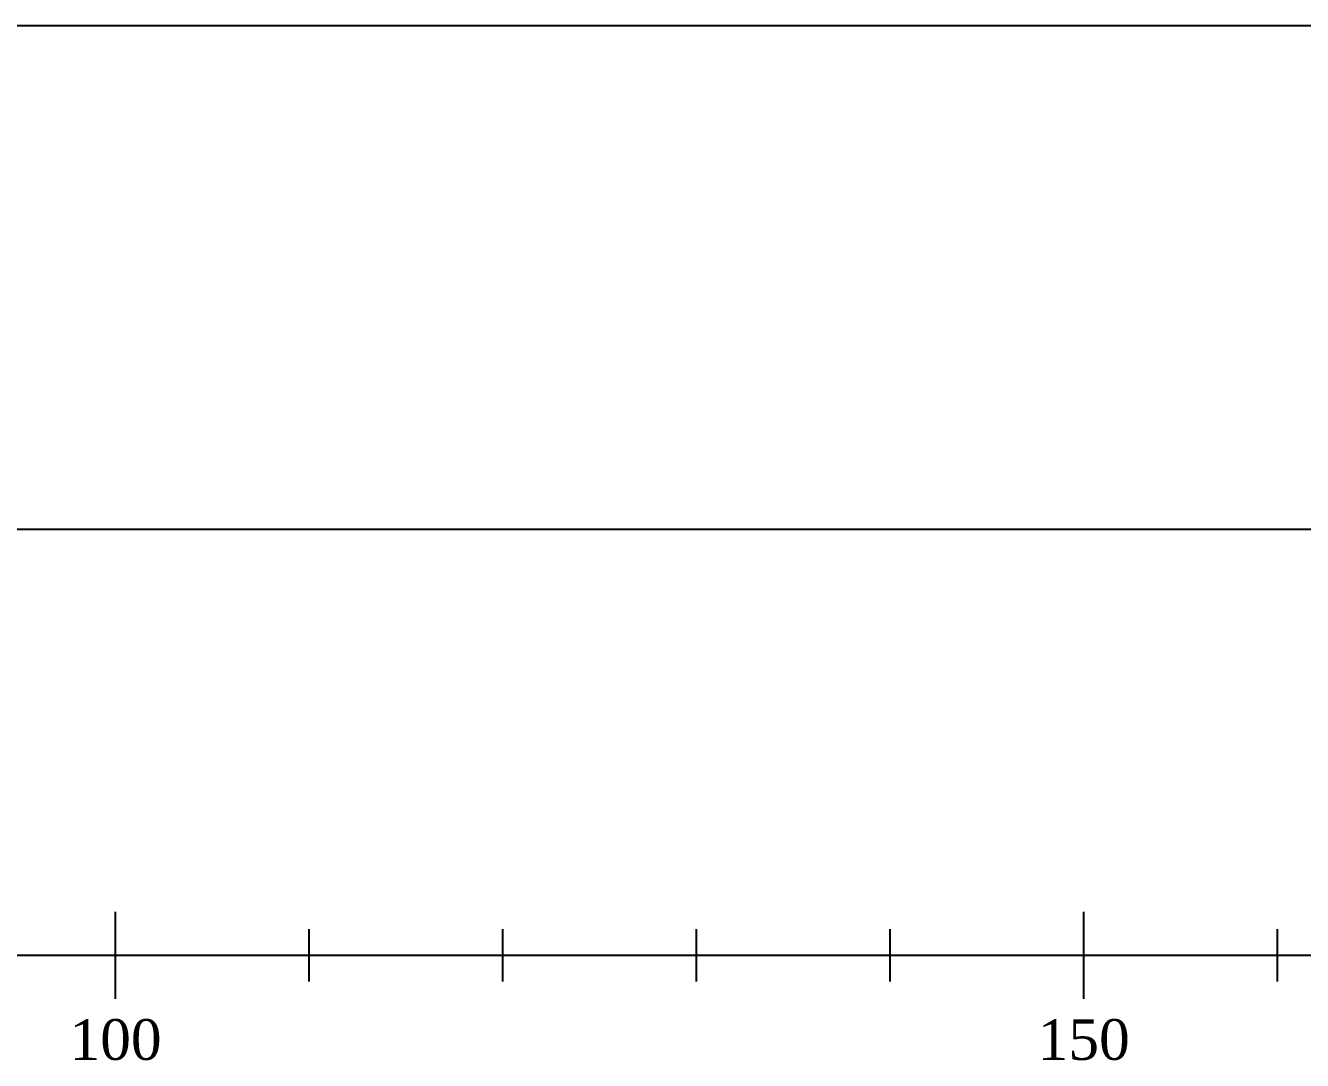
# Model space of a CAD drawing. Header units: metres. Extents: x 5 to 509, y -1 to 159.
# Drawn here: x 130.4 to 196.3, y 23.6 to 77 of the extents above; entities that cross this region are included whole.
import ezdxf
from ezdxf.enums import TextEntityAlignment as Align

# ---------------------------------------------------------------- set-up
doc = ezdxf.new("R2010")
doc.units = ezdxf.units.M
doc.linetypes.add('DASHED', pattern=[0.6, 0.35, -0.25])
for name, color, linetype in [('BASE', 8, 'Continuous'), ('TEXT', 7, 'Continuous'), ('WAVE', 7, 'Continuous')]:
    doc.layers.add(name, color=color, linetype=linetype)
doc.styles.add('TNR', font='Times New Roman.ttf')

msp = doc.modelspace()

# ---------------------------------------------------------------- linework, layer by layer
at = {"layer": 'BASE'}
for p, q in [((29, 77), (501, 77)), ((29, 51), (501, 51)), ((135, 26.75), (135, 31.25)), ((185, 26.75), (185, 31.25)), ((145, 27.65), (145, 30.35)), ((155, 27.65), (155, 30.35)), ((165, 27.65), (165, 30.35)), ((175, 27.65), (175, 30.35)), ((195, 27.65), (195, 30.35)), ((29, 29), (501, 29))]:
    msp.add_line(p, q, dxfattribs=at)
at = {"layer": 'WAVE', "linetype": 'DASHED'}
for points in [[(95, 77), (495, 77)], [(95, 51), (495, 51)]]:
    msp.add_lwpolyline(points, dxfattribs=at)
at = {"layer": 'WAVE'}
for points in [[(95, 77), (495, 77)], [(95, 51), (495, 51)]]:
    msp.add_lwpolyline(points, dxfattribs=at)

# ---------------------------------------------------------------- texts
at = {"layer": 'TEXT', "style": 'TNR'}
for s, p in [('100', (135, 25.7)), ('150', (185, 25.7))]:
    msp.add_text(s, height=2.1, dxfattribs=at).set_placement(p, align=Align.TOP_CENTER)

doc.saveas('drawing.dxf')
